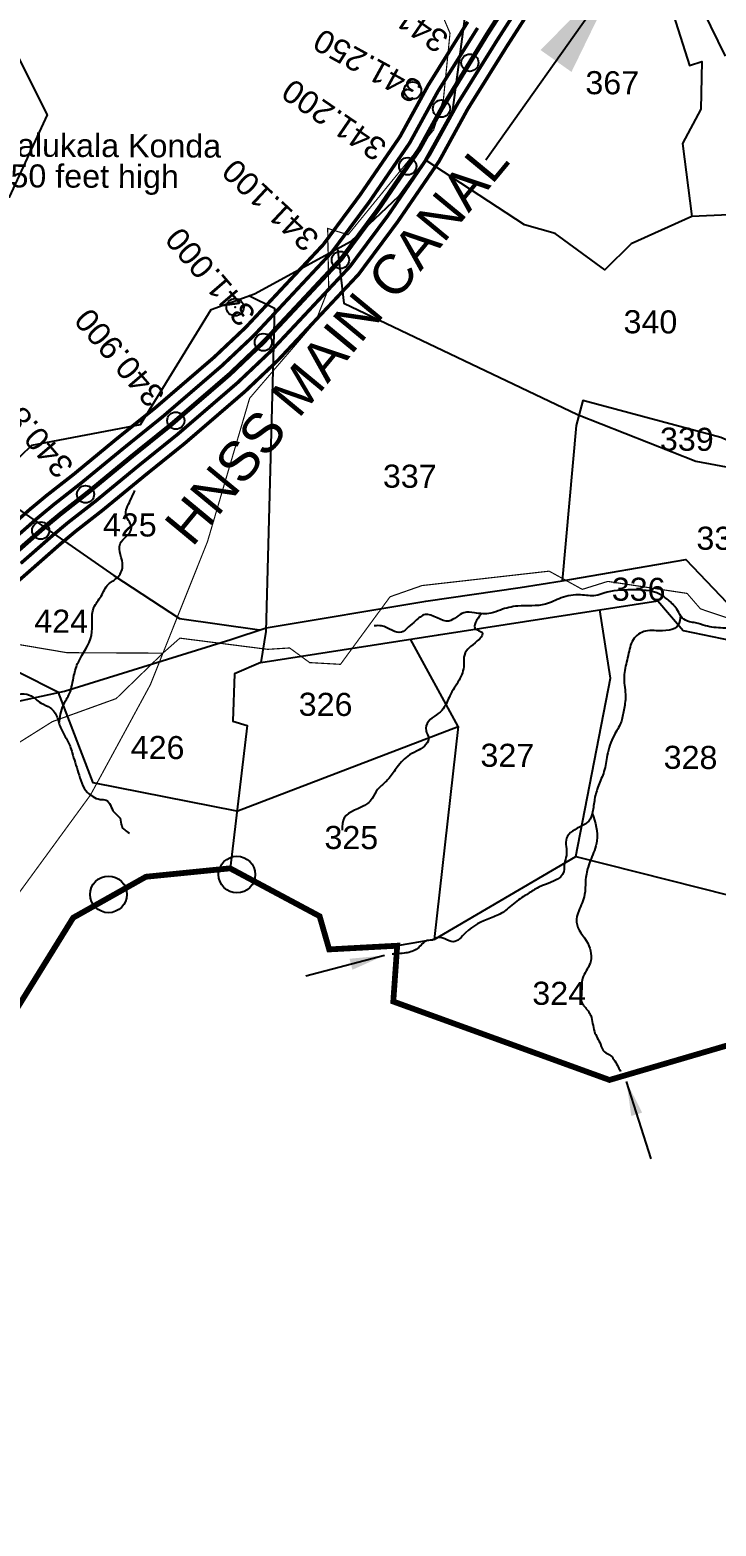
# Model space of a CAD drawing. Header units: feet. Extents: x 799341 to 808000, y 1563100 to 1570804.
# Drawn here: x 802109 to 802704, y 1567411 to 1568709 of the extents above; entities that cross this region are included whole.
import ezdxf
from ezdxf.enums import TextEntityAlignment as Align

# ---------------------------------------------------------------- set-up
doc = ezdxf.new("R2010")
doc.units = ezdxf.units.FT
doc.header["$LTSCALE"] = 15
doc.header["$MEASUREMENT"] = 0
doc.header["$PDMODE"] = 32
doc.header["$PDSIZE"] = 15
doc.linetypes.add('HIDDEN2', pattern=[0.1875, 0.125, -0.0625])
for name, color, linetype in [('CANAL1', 7, 'Continuous'), ('CSMark', 72, 'Continuous'), ('PLOT', 7, 'Continuous'), ('PLOT NO', 7, 'Continuous'), ('ROADS', 6, 'Continuous'), ('TANKS-STREAM', 4, 'Continuous'), ('text2', 7, 'Continuous'), ('VILLAGE STONES', 240, 'Continuous')]:
    doc.layers.add(name, color=color, linetype=linetype)
doc.layers.add('VILLAGE BOUNDRY', color=5, linetype='HIDDEN2', lineweight=100)
doc.styles.get("Standard").update_dxf_attribs({"font": 'arial.ttf'})
doc.linetypes.add('DOTS', pattern='A,1e-06,-3,["●",Standard,S=3,R=0,X=-1.25,Y=-1.25],-3', length=6.000001)
doc.dimstyles.get("Standard").update_dxf_attribs({"dimtxt": 0.18, "dimasz": 30, "dimexe": 0.18, "dimexo": 0.0625, "dimgap": 0.09, "dimtad": 0, "dimtih": 1, "dimtoh": 1, "dimdec": 4, "dimzin": 0, "dimdsep": 46, "dimtxsty": 'Standard', "dimcen": 0.09, "dimadec": 0, "dimazin": 0, "dimtfac": 1, "dimtdec": 4, "dimtofl": 0, "dimtmove": 0, "dimatfit": 3, "dimfxl": 1, "dimtolj": 1, "dimtzin": 0, "dimarcsym": 0})

msp = doc.modelspace()

# ---------------------------------------------------------------- linework, layer by layer
at = {"layer": 'CANAL1', "color": 1, "linetype": 'HIDDEN2', "ltscale": 5, "const_width": 4}
msp.add_lwpolyline([(802094.5, 1568253.4), (802118.4, 1568274.4), (802122.2, 1568277.7), (802136, 1568289.1), (802159.7, 1568307.7), (802197.2, 1568338.6), (802230.8, 1568365.6), (802282.2, 1568409.8), (802311.5, 1568437.7), (802340.2, 1568468.3), (802378.8, 1568509.6), (802411.5, 1568553.6), (802446.9, 1568605.3), (802466.1, 1568640.2), (802505.7, 1568704.9), (802537.6, 1568754.5)], dxfattribs=at)
at = {"layer": 'CANAL1', "color": 1, "const_width": 3}
for points in [[(802085.4, 1568218.8), (802107.7, 1568238.3), (802135.2, 1568262.5), (802148.5, 1568273.6), (802172.2, 1568292.1), (802209.8, 1568323), (802243.6, 1568350.2), (802295.6, 1568395), (802324.4, 1568422.3), (802354.8, 1568454.7), (802394.2, 1568496.7), (802427.8, 1568541.9), (802464, 1568594.8), (802488.8, 1568640), (802522.6, 1568694.2), (802554, 1568743)], [(802081.4, 1568268.4), (802109.2, 1568292.9), (802123.4, 1568304.7), (802147.2, 1568323.3), (802184.5, 1568354.1), (802218, 1568381), (802268.8, 1568424.7), (802296.1, 1568450.5), (802325.6, 1568482), (802363.5, 1568522.4), (802395.2, 1568565.2), (802429.9, 1568615.8), (802454.3, 1568660.2), (802488.8, 1568715.6)]]:
    msp.add_lwpolyline(points, dxfattribs=at)
at = {"layer": 'CANAL1', "color": 5, "const_width": 3}
for points in [[(802101.1, 1568245.9), (802128.7, 1568270.1), (802142.2, 1568281.4), (802166, 1568299.9), (802203.5, 1568330.8), (802237.2, 1568357.9), (802288.9, 1568402.4), (802317.3, 1568429.3), (802347.5, 1568461.5), (802386.5, 1568503.2), (802419.7, 1568547.8), (802455.4, 1568600), (802480.2, 1568645), (802514.2, 1568699.5), (802545.8, 1568748.7)], [(802088, 1568260.9), (802115.7, 1568285.3), (802129.7, 1568296.9), (802153.4, 1568315.5), (802190.9, 1568346.3), (802224.4, 1568373.3), (802275.5, 1568417.3), (802303.2, 1568443.4), (802332.9, 1568475.2), (802371.1, 1568516), (802403.4, 1568559.4), (802438.4, 1568610.5), (802462.9, 1568655.2), (802497.3, 1568710.2)]]:
    msp.add_lwpolyline(points, dxfattribs=at)
at = {"layer": 'CSMark', "color": 3}
for p in [(802490.6, 1568680.1), (802466, 1568640.3), (802436.7, 1568590.3), (802378.3, 1568509), (802311.5, 1568437.7), (802235.6, 1568369.7), (802157.3, 1568305.9), (802118.4, 1568274.4)]:
    msp.add_point(p, dxfattribs=at)
at = {"layer": 'PLOT'}
for points in [[(802058.7, 1568764.8), (802124.1, 1568635), (802068.1, 1568514.6), (802049.2, 1568423.8), (802072.4, 1568311.4), (802092.4, 1568297.7), (802181.8, 1568235.3), (802238.8, 1568198.2), (802308.3, 1568188.2)], [(802072.4, 1568311.4), (802110.6, 1568348.4), (802205, 1568366.3), (802266.3, 1568466.2), (802303.7, 1568479.8), (802387.7, 1568525.4), (802429.1, 1568564.4), (802451.9, 1568596), (802475.7, 1568639), (802489, 1568740.5)], [(802663.3, 1568734), (802681, 1568677.6), (802691.9, 1568681), (802690.8, 1568639.8), (802675, 1568610.1), (802683.2, 1568546.8), (802630.4, 1568522.9), (802607.7, 1568500.4), (802564.6, 1568532), (802538.1, 1568539.5), (802451.9, 1568596)], [(802375.9, 1568519), (802381.3, 1568471.6), (802584, 1568375), (802686.7, 1568334.5), (802805.9, 1568312.2), (802708.4, 1568355.2), (802588.6, 1568387.1), (802582.9, 1568365.6), (802570.8, 1568230.7), (802678, 1568249.2), (802719.4, 1568205.8), (802780.9, 1568229.9), (802821.2, 1568233.3), (802869.2, 1568263.7), (802869.7, 1568275.3), (802808.6, 1568299.5), (802805.9, 1568312.2), (802815.5, 1568448.7), (802822, 1568540.6), (802805.4, 1568584), (802715.1, 1568548.2), (802683.2, 1568546.8)], [(802299, 1568478.1), (802321.3, 1568467.2), (802313.8, 1568186.9), (802309.3, 1568159.9), (802463.4, 1568183.9), (802653.7, 1568213.5), (802675.5, 1568187.6), (802717.5, 1568179.1)], [(801820.1, 1568164.4), (801850.7, 1568128.1), (801853.7, 1568105.4), (801985.4, 1568077.4), (802069.6, 1568120.1), (802139, 1568135), (802283.2, 1568179.9), (802313.9, 1568190.1), (802452.3, 1568213.2), (802534.2, 1568224.9), (802570.8, 1568230.7)], [(802459.6, 1567919.8), (802582.6, 1567991.7), (802612.6, 1568146.4), (802603.4, 1568205.7)], [(802288.6, 1568031.1), (802480.5, 1568104.4), (802439.2, 1568180.1)], [(802288.6, 1568031.1), (802164, 1568055.6), (802133.9, 1568133.9), (802064.7, 1568168.6), (801995.4, 1568142.7)], [(802309.3, 1568159.9), (802286.5, 1568150.1), (802285, 1568109.1), (802297.6, 1568105.3), (802282.7, 1567981.5)], [(802480.5, 1568104.4), (802459.6, 1567919.8), (802427.6, 1567914.4)], [(802582.6, 1567991.7), (802875.4, 1567917.8), (802909.1, 1567931.4), (803071.3, 1567886.5), (803118.2, 1567875.7), (803118, 1567801.8), (803130, 1567791.3), (803128.5, 1567688.1)]]:
    msp.add_lwpolyline(points, dxfattribs=at)
at = {"layer": 'ROADS', "linetype": 'DOTS', "ltscale": 0.15, "const_width": 1}
for points in [[(801960.8, 1567534), (801955.5, 1567616.3), (801953.5, 1567647.9), (802002, 1567736.7), (802033.6, 1567848.1), (802098.8, 1567959.1), (802161.6, 1568045.1), (802194.8, 1568106.2), (802213.5, 1568140.7), (802263.1, 1568264.9), (802299.6, 1568389.1), (802356.9, 1568455.8), (802368.2, 1568484.8), (802367.3, 1568536.4), (802385, 1568530.9), (802459.2, 1568621.8), (802467.7, 1568648.6), (802473.4, 1568705.7), (802446.7, 1568768.4), (802452.5, 1568894.6), (802452.5, 1568894.6)], [(802056.7, 1568182.8), (802141.2, 1568168.5), (802224.4, 1568168.1), (802239.1, 1568181.1), (802315.3, 1568171.4), (802334.3, 1568172.6), (802351.7, 1568159.9), (802378.4, 1568158.4), (802421.4, 1568217), (802449.1, 1568226.7), (802559.4, 1568239.2), (802588.1, 1568223.4), (802610.2, 1568230.3), (802679, 1568219.9), (802690.6, 1568206.5), (802719.9, 1568196.6)], [(802224.4, 1568168.1), (802183.9, 1568128.7), (802128.5, 1568108.7), (802036.9, 1568051.1), (801939.2, 1567998.7), (801900.3, 1567983.7), (801849.1, 1567947.1), (801819, 1567918.7), (801724.5, 1567880.3), (801694.7, 1567886.6), (801685.2, 1567873.2), (801683.1, 1567858.8)]]:
    msp.add_lwpolyline(points, dxfattribs=at)
at = {"layer": 'TANKS-STREAM'}
for points in [[(802679.9, 1568860.4), (802688.1, 1568855.1), (802689.5, 1568852.5), (802695.9, 1568849.2), (802702.1, 1568845.1), (802712.5, 1568840.8), (802723.8, 1568834.1), (802735.8, 1568814.6), (802739.1, 1568809.6), (802741.7, 1568803), (802745.2, 1568793.7), (802749, 1568788.3), (802750.4, 1568785.7), (802754.6, 1568771), (802759.5, 1568758.6), (802766.6, 1568753.2), (802772.5, 1568745.6), (802775.1, 1568738.5), (802780.3, 1568733), (802790.9, 1568720.1), (802794, 1568712.5), (802799.9, 1568700.5), (802804.8, 1568697), (802809.6, 1568692.9), (802812.1, 1568678.5), (802809.9, 1568667.3), (802808.7, 1568660.9), (802807, 1568647), (802803.2, 1568640), (802804.6, 1568629.8), (802809.9, 1568612), (802811.8, 1568600.1), (802818.8, 1568590.9), (802817.4, 1568578.1), (802817.4, 1568576.6), (802820.9, 1568569.3), (802817.8, 1568563.2), (802825.1, 1568551.8), (802830, 1568543.7), (802829.5, 1568527.6), (802828, 1568518.6), (802826.3, 1568508), (802824.8, 1568481.2), (802823.8, 1568468.3), (802820.6, 1568459.1), (802819.1, 1568440.6), (802819.8, 1568433.3), (802819.3, 1568426.4), (802817.8, 1568418.6), (802818.9, 1568392.3), (802816.2, 1568378.1), (802816.1, 1568346.1), (802815, 1568322.2), (802816.4, 1568311.3), (802818, 1568304.9), (802820.6, 1568300.8), (802831.5, 1568296.1), (802836.5, 1568293.7), (802839.3, 1568292.2), (802847.1, 1568288.9), (802865.9, 1568287.2), (802874.4, 1568280.1), (802884.8, 1568276.7), (802891.2, 1568269.1), (802895.7, 1568260.3), (802899.7, 1568255.8), (802911.3, 1568249.1), (802918.5, 1568235.6), (802923.5, 1568231.1), (802929.6, 1568225.8), (802940.3, 1568216.5), (802953.7, 1568199.1), (802960.2, 1568193.6), (802964.1, 1568185), (802970.4, 1568178.5), (802981, 1568171.7), (802983.1, 1568165.5), (802982.6, 1568153.9), (802982.8, 1568145.8), (802984.8, 1568136.5), (802985.5, 1568125.9), (802989.8, 1568116.7), (802990.6, 1568107.4), (802988.7, 1568098.6), (802985.5, 1568089.2), (802986.6, 1568076.9), (802985.6, 1568068.5), (802980.5, 1568063.7), (802977, 1568058.9), (802972.5, 1568053.3), (802960.7, 1568044), (802954.3, 1568037.7), (802949.1, 1568035.9), (802941.3, 1568027), (802936.8, 1568016.8), (802930, 1568007.9), (802928.5, 1567999.3), (802924.1, 1567978.8), (802923.7, 1567974.7), (802927, 1567957.8), (802927.3, 1567948.9), (802925.7, 1567942.9), (802922.4, 1567935.5), (802916.4, 1567924.5), (802913.4, 1567920), (802898.2, 1567918.6), (802891, 1567913), (802871.3, 1567912.4), (802866.8, 1567910.7), (802857.2, 1567906.8), (802843.2, 1567902.7), (802828.3, 1567903.4), (802820.8, 1567905.2), (802807.7, 1567904.1), (802800.8, 1567898.8), (802787.9, 1567895.2), (802768.6, 1567900.7), (802762.3, 1567899.5), (802774.7, 1567899.7), (802762.7, 1567896.2), (802754.3, 1567890.3)], [(802134.4, 1568107.1), (802138.1, 1568123), (802143.4, 1568133.1), (802147.3, 1568148.7), (802151.1, 1568160.4), (802162.4, 1568183.5), (802164.6, 1568207.7), (802170.9, 1568217.6), (802177, 1568227.7), (802184.6, 1568233.4), (802189.5, 1568243.5), (802187.3, 1568262.8), (802197.3, 1568276.7), (802192.6, 1568287.4), (802196.1, 1568300.4), (802200, 1568309)], [(802889.6, 1568271.9), (802891.8, 1568267.8), (802879.6, 1568261.2), (802869.1, 1568254.9), (802863.7, 1568249.2), (802859.2, 1568246.8), (802848.8, 1568241.8), (802841.5, 1568238), (802836, 1568235.8), (802825.2, 1568232.8), (802815.6, 1568230.8), (802798.5, 1568225.1), (802779.9, 1568217.7), (802770.8, 1568214.5), (802761.2, 1568211.9), (802739.4, 1568202.8), (802733.1, 1568199.6), (802727.6, 1568195.5), (802722.7, 1568191.5), (802718, 1568190.1), (802709.9, 1568189.9), (802695, 1568191.8), (802686.3, 1568194.3), (802681.2, 1568195.3), (802674.7, 1568198.8), (802670.9, 1568204.9), (802663.4, 1568213.5), (802655.7, 1568219), (802630.5, 1568223), (802606.9, 1568220.1), (802599.8, 1568218.1), (802586.7, 1568218.6), (802569.8, 1568216), (802556.2, 1568210.6), (802532.1, 1568208.9), (802517.1, 1568205.5), (802508.9, 1568202.7), (802494.5, 1568203.1), (802485.5, 1568203.2), (802472.4, 1568195.9), (802451.8, 1568201.5), (802443.5, 1568196.1), (802437.4, 1568190.8), (802431.2, 1568186.2), (802414.1, 1568191.7), (802407.7, 1568191.7)], [(802500.6, 1568202.3), (802495.9, 1568189), (802500.9, 1568186.2), (802491.3, 1568173.9), (802488.8, 1568171.6), (802485.4, 1568164.5), (802485.4, 1568158.1), (802481.2, 1568144.6), (802473.2, 1568131.1), (802467.5, 1568119.9), (802461.6, 1568114.5), (802454.6, 1568108.9), (802452.6, 1568100.8), (802454.9, 1568094.6), (802446.6, 1568084.2), (802438.4, 1568079.9), (802427.6, 1568069.2), (802420.6, 1568059.8), (802413.9, 1568053.2), (802410.5, 1568049.9), (802405.9, 1568042.2), (802401.8, 1568037.7), (802381.7, 1568025.2), (802379.9, 1568014.5)], [(802673.2, 1568200.7), (802671.4, 1568192.5), (802652.3, 1568187.5), (802644.7, 1568187.5), (802633.1, 1568181.1), (802628.3, 1568168.1), (802626.5, 1568160.2), (802624.3, 1568146.1), (802625.6, 1568130.5), (802624.1, 1568118.6), (802621.6, 1568107.8), (802615.7, 1568096.8), (802609.8, 1568079.5), (802606.9, 1568065.4), (802602.1, 1568053.2), (802598.8, 1568041.3), (802596.9, 1568030.1), (802593.7, 1568022.5), (802587.8, 1568018.4), (802574.4, 1568007.6), (802574.3, 1567992.5), (802572.6, 1567985.8), (802572.1, 1567978.8), (802550.4, 1567965.1), (802540.9, 1567959.4), (802535.8, 1567956.2), (802524.2, 1567947.2), (802519.2, 1567943.3), (802508.6, 1567938.3), (802486.9, 1567925.7), (802476, 1567917.8), (802462, 1567921.2), (802459.6, 1567919.8), (802453.7, 1567918.8), (802445.2, 1567912), (802435, 1567908.1), (802423.1, 1567907.1)], [(802046.1, 1568115.5), (802055.4, 1568120.3), (802063.7, 1568121.4), (802074.3, 1568121.1), (802092.2, 1568127.9), (802099.3, 1568132.3), (802108.7, 1568131.7), (802118.8, 1568124.8), (802126.7, 1568120.7), (802130.4, 1568117), (802134.2, 1568107.8), (802135.6, 1568103.5), (802139.1, 1568096.7), (802143.9, 1568087.4), (802145.7, 1568081.7), (802151, 1568064.5), (802158.9, 1568047.4), (802163.7, 1568043.7), (802169.9, 1568041.3), (802175.1, 1568040.7), (802182.1, 1568030.1), (802187.2, 1568024.9), (802188.7, 1568018.3), (802195.3, 1568012)], [(802596.8, 1568029.3), (802600.8, 1568005.3), (802598.6, 1567997), (802593.1, 1567982.6), (802590.9, 1567970.3), (802590.1, 1567958.7), (802585, 1567944.7), (802583.1, 1567934.9), (802592.8, 1567916.5), (802594.9, 1567899.1), (802588.3, 1567886), (802587.5, 1567873.3), (802587.5, 1567865.8), (802593.2, 1567857.8), (802595.4, 1567853.8), (802598.6, 1567840.1), (802603.9, 1567828.9), (802607.5, 1567822.3), (802611.9, 1567819.8), (802615.5, 1567815.8), (802621.2, 1567805.3)]]:
    msp.add_spline(points, degree=3, dxfattribs=at)
at = {"layer": 'text2', "color": 2}
for p in [(802441, 1568656), (802287, 1568468)]:
    msp.add_point(p, dxfattribs=at)
at = {"layer": 'VILLAGE BOUNDRY', "lineweight": -2, "ltscale": 10, "const_width": 5.02}
msp.add_lwpolyline([(802732.2, 1567833.3), (802611.7, 1567798), (802424.2, 1567866), (802427.6, 1567914.4), (802368.6, 1567911.2), (802360.3, 1567940), (802282.7, 1567981.5), (802209.7, 1567974.2), (802146.6, 1567938.7), (802090.8, 1567848.6), (802093.1, 1567824.2), (802043.8, 1567737.6), (801968.3, 1567606.9), (801987.1, 1567450.7), (802011.8, 1567267.8)], dxfattribs=at)
at = {"layer": 'VILLAGE STONES'}
for centre in [(802288.6, 1567976.1), (802177.2, 1567958.9)]:
    msp.add_circle(centre, 15.9, dxfattribs=at)

# ---------------------------------------------------------------- texts
at = {"layer": 'CSMark', "color": 1}
for s, rotation, p in [('341.300', 145.6239, (802468.1, 1568695.6)), ('341.250', 151.1811, (802446.1, 1568653)), ('341.200', 145.6239, (802414.5, 1568601.9)), ('341.100', 136.8974, (802354.5, 1568522)), ('341.000', 130.7211, (802298.5, 1568456.1)), ('340.900', 130.7211, (802219.7, 1568386)), ('340.800', 130.7211, (802140.6, 1568324.4))]:
    msp.add_text(s, height=20, rotation=rotation, dxfattribs=at).set_placement(p, align=Align.MIDDLE_LEFT)
at = {"layer": 'PLOT NO'}
for s, p in [('367', (802614.1, 1568662.7)), ('340', (802647.2, 1568455.4)), ('339', (802678.8, 1568353.6)), ('337', (802438.5, 1568321.5)), ('425', (802195.7, 1568279.3)), ('338', (802710.4, 1568267.7)), ('336', (802637, 1568223.5)), ('424', (802136.2, 1568195.8)), ('326', (802365.5, 1568123.7)), ('426', (802219.8, 1568086.3)), ('327', (802523.1, 1568079.5)), ('328', (802682, 1568077.7)), ('325', (802387.8, 1568008.2)), ('324', (802568.1, 1567873.1))]:
    msp.add_text(s, height=20, rotation=359.7347, dxfattribs=at).set_placement(p, align=Align.MIDDLE_CENTER)
at = {"layer": 'PLOT NO', "color": 0}
for s, p in [('Yalukala Konda ', (802079.2, 1568598.7)), ('50 feet high', (802092.2, 1568572))]:
    msp.add_text(s, height=20, rotation=359.7347, dxfattribs=at).set_placement(p)
at = {"layer": 'VILLAGE STONES'}
msp.add_text('HNSS MAIN CANAL', height=33.904, rotation=50.4235, dxfattribs=at).set_placement((802249.8, 1568259.2))

# ---------------------------------------------------------------- leaders
at = {"layer": 'PLOT NO', "color": 5}
for points in [[(802665.6, 1568780.7), (802712, 1568685.8)], [(802416.5, 1567906), (802348.5, 1567888)], [(802626.3, 1567796.8), (802647.5, 1567729.7)]]:
    msp.add_leader(points, dimstyle='Standard', override={"dimgap": 0.09, "dimtad": 0}, dxfattribs=at)
at = {"layer": 'VILLAGE STONES'}
msp.add_leader([(802623.1, 1568763.2), (802504.5, 1568595.7)], dimstyle='Standard', override={"dimasz": 100, "dimtfill": 2, "dimtfillclr": 5}, dxfattribs=at)

doc.saveas('drawing.dxf')
